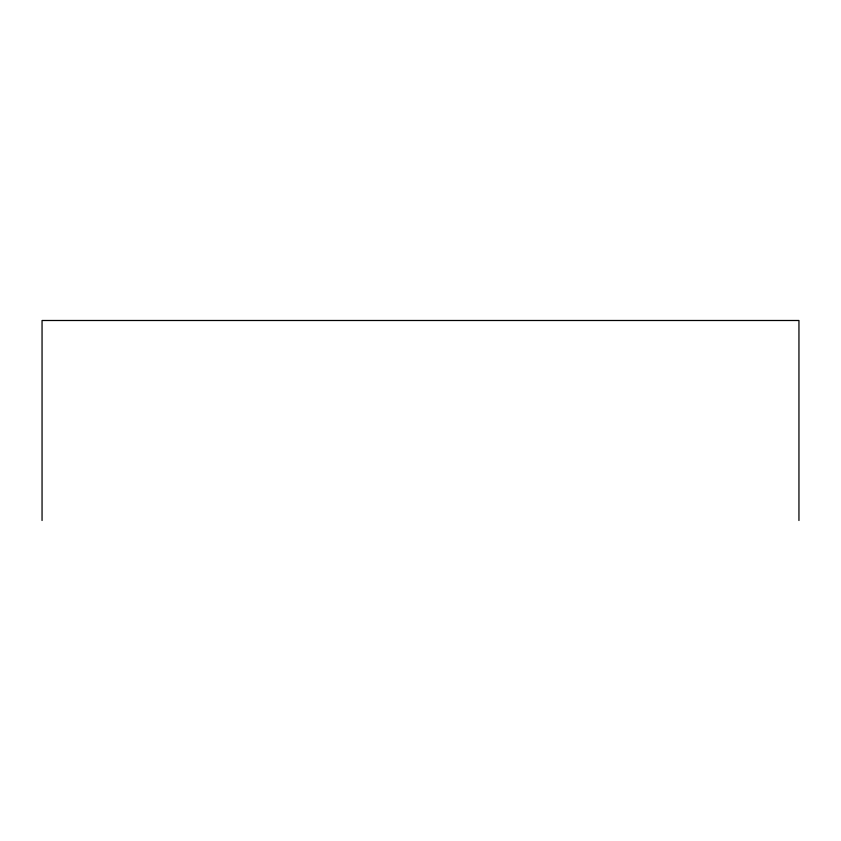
<?xml version="1.0" encoding="UTF-8"?>
<svg xmlns="http://www.w3.org/2000/svg" width="841" height="841" viewBox="0 0 841 841"><rect width="100%" height="100%" fill="white"/><g stroke="black" fill="none" stroke-linecap="round" stroke-linejoin="round"><path stroke-width="1.26" d="M798.95 520.505L798.95 320.495L42.05 320.495L42.05 520.505"/></g></svg>
